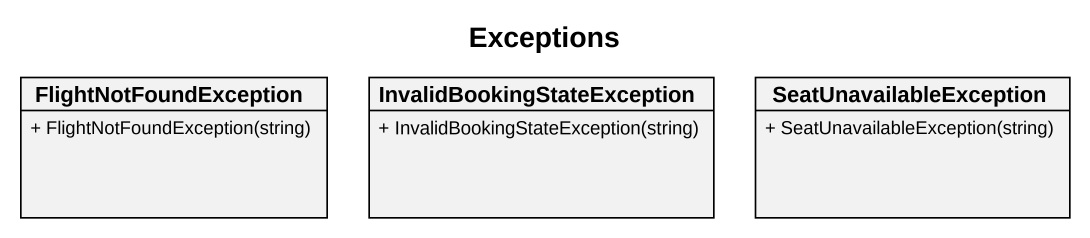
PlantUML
@startuml
title Exceptions
hide circle
hide empty members
skinparam classAttributeIconSize 0
class FlightNotFoundException {
  + FlightNotFoundException(string)
}
class InvalidBookingStateException {
  + InvalidBookingStateException(string)
}
class SeatUnavailableException {
  + SeatUnavailableException(string)
}
@enduml
